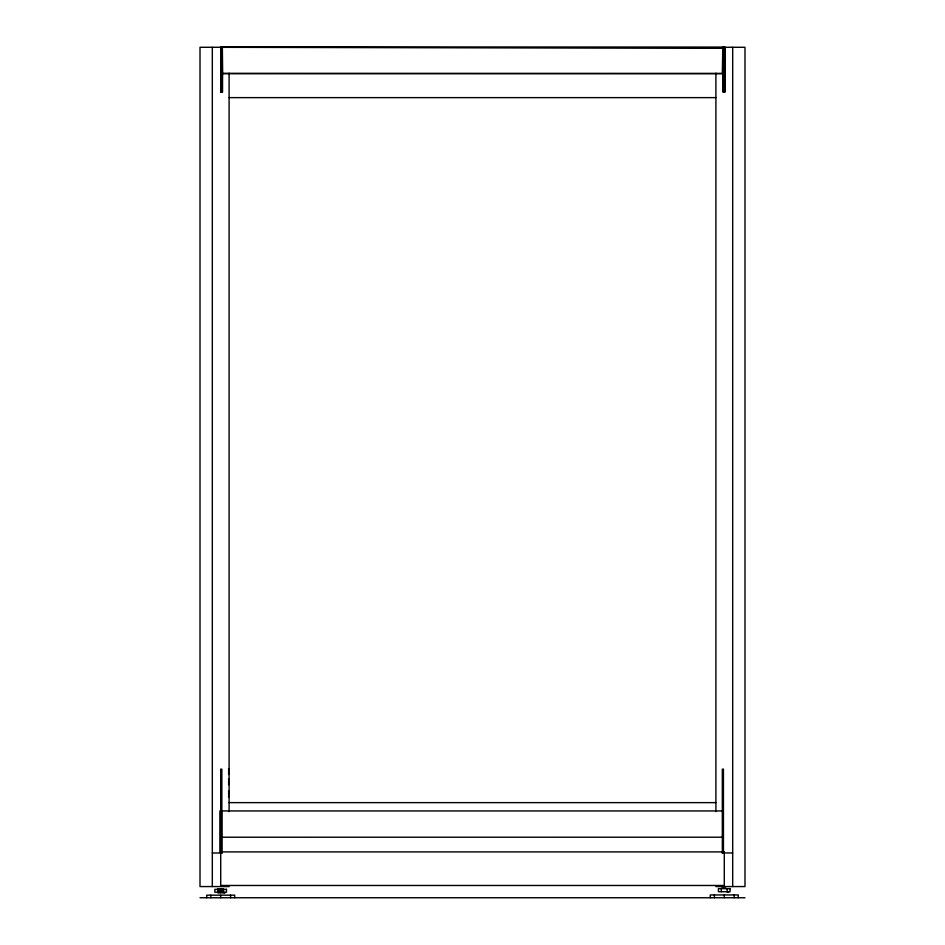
<?xml version="1.0" encoding="UTF-8"?>
<svg xmlns="http://www.w3.org/2000/svg" width="945" height="945" viewBox="0 0 945 945"><rect width="100%" height="100%" fill="white"/><g stroke="black" fill="none" stroke-linecap="round" stroke-linejoin="round"><path stroke-width="1.42" d="M222.488 73.545L222.465 92.031L220.717 92.031L220.846 73.545L722.795 73.509L722.807 47.333L722.334 73.58L221.201 73.486L220.752 47.321L220.74 73.568L221.52 73.568L221.532 48.112M220.717 852.992L220.728 769.065M220.776 47.333L220.776 48.124L221.992 48.112M221.839 852.992L221.851 769.065M724.945 72.6L724.921 92.031L723.161 92.031L723.303 72.6L725.11 72.6L725.11 47.699L724.803 92.031L723.185 92.031L723.138 47.274L725.11 47.333M221.213 48.112L220.752 47.652L221.992 47.321M221.213 47.321L722.807 48.124L722.346 47.663M222.335 47.274L222.654 72.6L221.024 72.6L220.717 47.274L220.717 92.031M723.468 47.25L723.48 72.6L725.11 72.6M722.807 47.51L221.012 47.285M723.468 47.533L725.11 47.533M723.468 47.699L725.11 47.699M723.303 73.545L724.945 73.545M220.846 75.482L222.488 75.482M723.303 75.482L724.933 75.482M220.823 92.031L222.465 92.031M229.103 97.63L715.897 97.63M229.103 802.636L715.897 802.636M722.606 810.94L221.555 810.94L221.555 852.567M221.555 837.235L722.606 837.211M220.717 852.662L221.839 852.662M722.323 852.662L723.445 852.662M212.318 852.992L222.11 852.992M722.323 852.922L732.682 852.992M229.103 886.564L200.009 886.564L200.009 47.274L744.991 47.274L744.991 886.564L715.897 886.564M721.744 888.087L725.665 888.087M727.473 892.293L728.583 892.293M200.009 897.75L744.991 897.75M222.347 73.261L222.358 92.031M738.269 897.75L738.269 894.95L710.297 894.95L710.297 897.75M734.182 894.95L734.182 897.75M732.682 47.274L732.682 886.564M727.13 888.654L727.13 891.726M724.283 894.95L724.283 897.75M723.433 769.065L723.445 852.992M722.311 769.065L722.323 852.992M721.318 888.654L721.318 891.726M715.897 73.167L715.897 811.672M714.396 894.95L714.396 897.75M234.703 897.75L234.703 895.175L206.731 895.175L206.731 897.75M230.604 895.175L230.604 897.75M229.103 73.167L229.103 811.672M228.619 768.592L228.619 769.962M228.619 770.836L228.619 772.254M228.619 772.927L228.619 774.498M228.619 778.834L228.619 780.239M228.619 781.338L228.619 782.554M228.619 783.488L228.619 784.704M228.619 790.8L228.619 792.158M228.619 793.327L228.619 794.544M228.619 795.82L228.619 797.084M223.528 888.855L223.528 892.718L217.787 892.718L217.787 888.855M222.087 892.718L222.087 888.855L218.177 888.855L218.177 892.718M220.657 888.855L220.657 892.718M220.717 895.175L220.717 897.75M219.878 810.94L219.878 852.567M219.228 888.855L219.228 892.718M212.318 47.274L212.318 886.564M210.818 895.175L210.818 897.75M224.91 892.718L223.906 892.718L224.91 892.718M724.283 851.906L220.717 851.906L220.717 885.477L724.283 885.477L724.283 851.906M730.048 888.654L718.413 888.654L718.413 891.726L730.048 891.726L730.048 888.654M226.469 889.363L214.846 889.363L214.846 892.198L226.469 892.198L226.469 889.363"/></g></svg>
